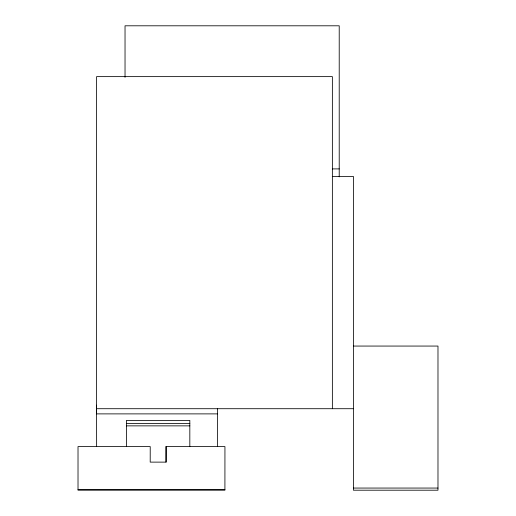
<?xml version="1.0" encoding="UTF-8"?>
<svg xmlns="http://www.w3.org/2000/svg" width="516" height="516" viewBox="0 0 516 516"><rect width="100%" height="100%" fill="white"/><g stroke="black" fill="none" stroke-linecap="round" stroke-linejoin="round"><path stroke-width="0.77" d="M332.381 168.9L339.218 168.9M332.368 176.466L353.434 176.466L353.434 490.2L437.981 490.2L437.981 346.062L353.434 346.062M96.589 405.144L96.634 446.592M332.368 408.711L332.368 76.626L96.589 76.626L96.589 408.711L353.434 408.711M217.391 413.884L96.634 413.884L96.589 408.711M126.426 423.442L189.824 423.442M126.426 425.861L189.849 425.861M166.049 446.592L224.944 446.592L224.911 490.2L78.019 490.2L78.019 446.592L150.227 446.592L150.201 462.123L166.075 462.123L166.075 446.592L166.049 462.123M353.434 488.059L437.981 488.059M78.019 489.542L224.911 489.542M339.218 176.865L339.218 25.8L125.033 25.8L125.033 77.361M217.417 408.324L217.391 446.592M189.824 446.592L189.824 420.424L126.426 420.424L126.426 446.592"/></g></svg>
